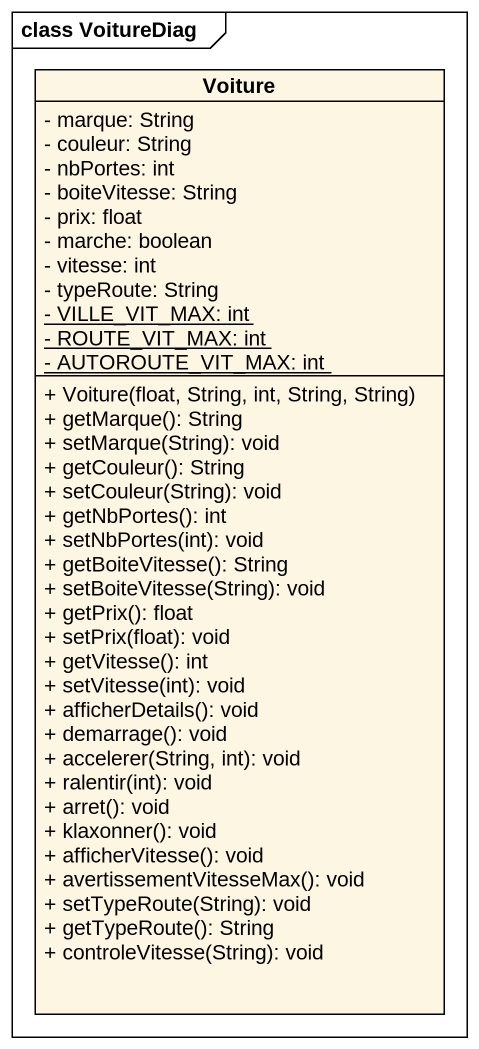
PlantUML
@startuml
mainframe class VoitureDiag
hide circle
hide empty members
skinparam classAttributeIconSize 0
class Voiture {
  - marque: String
  - couleur: String
  - nbPortes: int
  - boiteVitesse: String
  - prix: float
  - marche: boolean
  - vitesse: int
  - typeRoute: String
  {static} - VILLE_VIT_MAX: int
  {static} - ROUTE_VIT_MAX: int
  {static} - AUTOROUTE_VIT_MAX: int
  + Voiture(float, String, int, String, String)
  + getMarque(): String
  + setMarque(String): void
  + getCouleur(): String
  + setCouleur(String): void
  + getNbPortes(): int
  + setNbPortes(int): void
  + getBoiteVitesse(): String
  + setBoiteVitesse(String): void
  + getPrix(): float
  + setPrix(float): void
  + getVitesse(): int
  + setVitesse(int): void
  + afficherDetails(): void
  + demarrage(): void
  + accelerer(String, int): void
  + ralentir(int): void
  + arret(): void
  + klaxonner(): void
  + afficherVitesse(): void
  + avertissementVitesseMax(): void
  + setTypeRoute(String): void
  + getTypeRoute(): String
  + controleVitesse(String): void
}
@enduml
